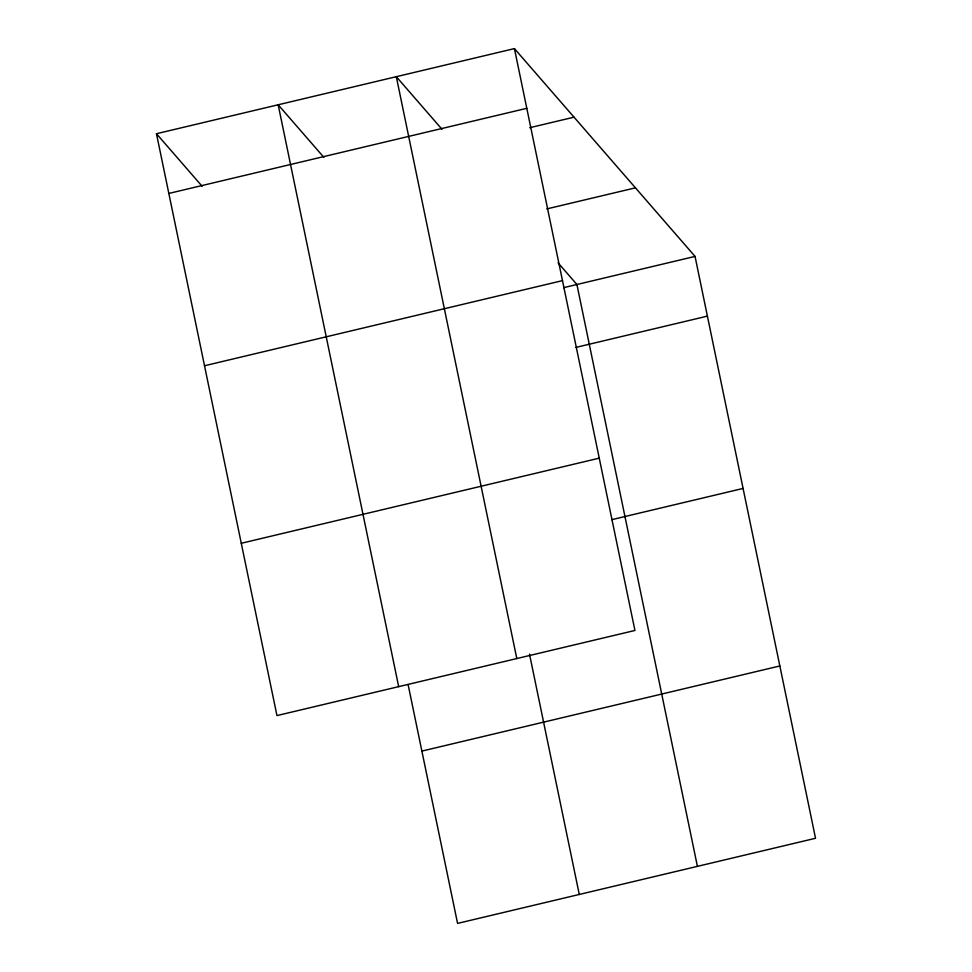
<?xml version="1.0" encoding="UTF-8"?>
<svg xmlns="http://www.w3.org/2000/svg" width="972" height="972" viewBox="0 0 972 972"><rect width="100%" height="100%" fill="white"/><g stroke="black" fill="none" stroke-linecap="round" stroke-linejoin="round"><path stroke-width="1.46" d="M514.431 48.6L634.935 630.464L276.959 715.586L156.468 133.723L514.431 48.6L695.041 256.414L815.532 838.277L457.569 923.4L408.094 684.519M168.836 193.44L526.8 108.317M529.74 127.709L574.039 117.175M546.835 208.907L635.445 187.839M204.509 365.751L562.484 280.629M563.614 287.663L695.041 256.414M575.983 347.381L707.409 316.131M241.275 543.275L599.25 458.152M611.667 519.692L743.082 488.442M421.884 751.089L779.848 665.966M441.993 129.264L396.309 76.691L516.8 658.554M558.037 262.792L576.906 284.504L697.41 866.368M323.87 157.355L278.174 104.782L398.678 686.645M156.468 133.723L202.152 186.296M529.497 654.095L579.276 894.459"/></g></svg>
